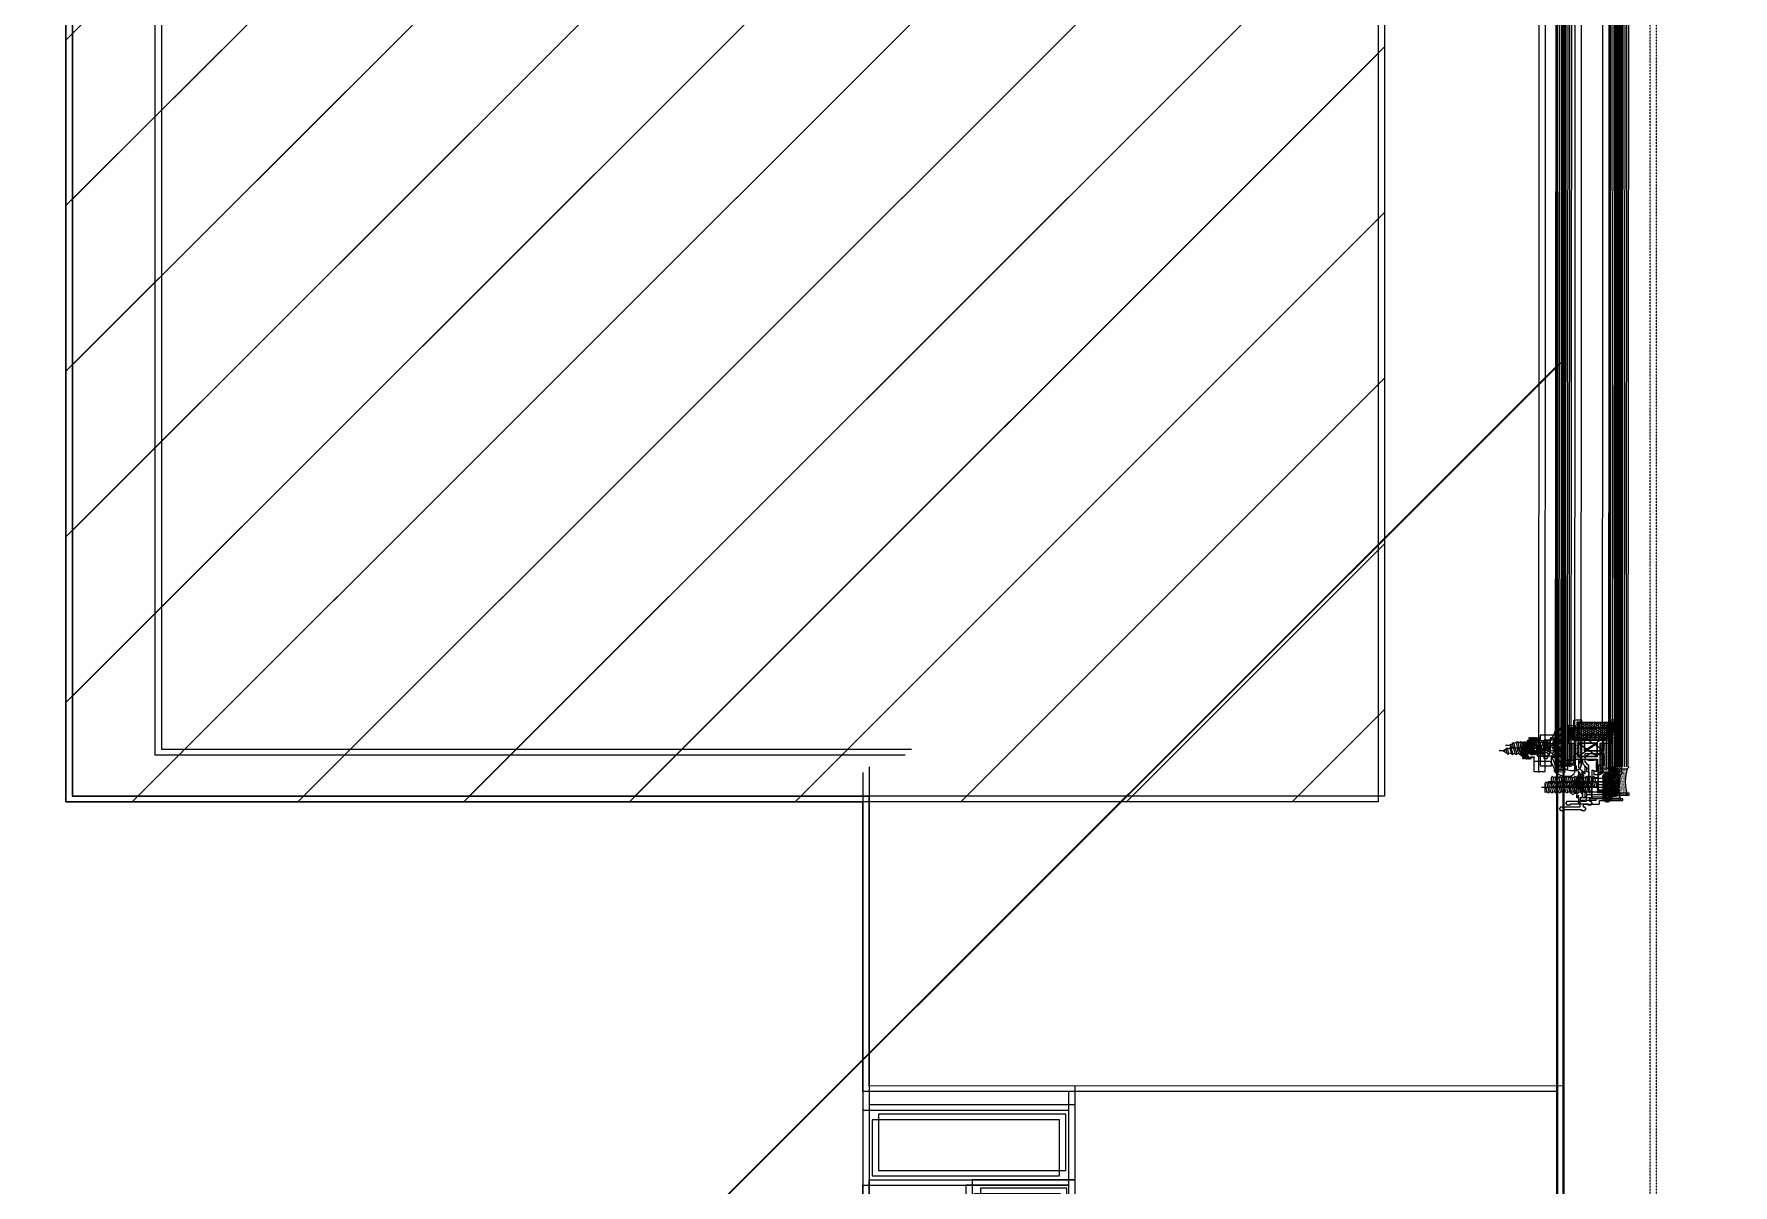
# Model space of a CAD drawing. Header units: inches. Extents: x 4821 to 127877, y 58012 to 433683.
# Drawn here: x 82062 to 82969, y 70471 to 71086 of the extents above; entities that cross this region are included whole.
import ezdxf

# ---------------------------------------------------------------- set-up
doc = ezdxf.new("R2010")
doc.units = ezdxf.units.IN
doc.header["$MEASUREMENT"] = 0
for name, pattern in [('$1$Center', [29.999999, 12, -6, 6, -6]), ('$1$DASHDOT', [25.4, 12.7, -6.35, 0, -6.35]), ('$1$DASHED', [19.05, 12.7, -6.35]), ('104-TYPICAL FLOOR$0$HIDDEN', [0.375, 0.25, -0.125])]:
    doc.linetypes.add(name, pattern=pattern)
for name, color, linetype in [('$1$ACC', 2, 'Continuous'), ('A-FURN-FIXD', 10, 'Continuous'), ('A-LIN-10', 8, 'Continuous'), ('A-WAL-CMU', 7, 'Continuous'), ('A-WALL', 53, 'Continuous'), ('A-WIN', 141, 'Continuous'), ('COL FISRT$0$COL GROUND$0$Cloums$0$A-COL-HAT', 8, 'Continuous'), ('COL FISRT$0$COL GROUND$0$Cloums$0$A-COL-RFC', 210, 'Continuous'), ('HA', 9, 'Continuous')]:
    doc.layers.add(name, color=color, linetype=linetype)

# ---------------------------------------------------------------- blocks, each defined once
blk = doc.blocks.new('COL FISRT')
at = {"layer": 'COL FISRT$0$COL GROUND$0$Cloums$0$A-COL-HAT'}
h = blk.add_hatch(dxfattribs=at)
h.set_pattern_fill('ANSI31', color=256, scale=500)
h.set_pattern_definition([(45, (1133291.507, -1550303.88), (-44.194174, 44.194174), [])])
h.paths.add_polyline_path([(1194552.91, -1535147.09), (1195252.91, -1535147.09), (1195252.91, -1535847.09), (1194552.91, -1535847.09)])
at = {"layer": 'COL FISRT$0$COL GROUND$0$Cloums$0$A-COL-RFC', "linetype": 'Continuous', "elevation": 0}
blk.add_lwpolyline([(1195252.91, -1535847.09), (1194552.91, -1535847.09), (1194552.91, -1535147.09), (1195252.91, -1535147.09)], close=True, dxfattribs=at)
blk = doc.blocks.new('nn win')
for points in [[(1073782.32, -1333384.73, 0.506094), (1073772.73, -1333379.14), (1073772.73, -1333381.77), (1073761.42, -1333381.77), (1073761.42, -1333384.73)], [(1074343.15, -1333384.71, -0.506094), (1074352.73, -1333379.12), (1074352.73, -1333381.76), (1074364.05, -1333381.76), (1074364.05, -1333384.71)], [(1073782.32, -1333396.73, -0.506094), (1073772.73, -1333402.32), (1073772.73, -1333399.68), (1073761.42, -1333399.68), (1073761.42, -1333396.73)], [(1074343.15, -1333396.71, 0.506094), (1074352.73, -1333402.3), (1074352.73, -1333399.66), (1074364.05, -1333399.66), (1074364.05, -1333396.71)]]:
    blk.add_hatch(color=2).paths.add_polyline_path(points)
at = {"color": 2}
for p, q in [((1073652.73, -1333363.23, -517.49), (1073642.73, -1333363.23, -517.49)), ((1074472.73, -1333363.21, -517.49), (1074482.73, -1333363.21, -517.49)), ((1073642.73, -1333473.23, -517.49), (1073652.73, -1333473.23, -517.49)), ((1074482.73, -1333473.21, -517.49), (1074472.73, -1333473.21, -517.49))]:
    blk.add_line(p, q, dxfattribs=at)
for p, q in [((1074352.73, -1333363.21, 517.48), (1073772.73, -1333363.23, -517.49)), ((1073772.73, -1333418.23, -517.49), (1074352.73, -1333418.21, 517.48)), ((1074432.73, -1333473.21, 703.03), (1073692.73, -1333473.23, -517.49))]:
    blk.add_line(p, q)
at = {"color": 2, "elevation": 1034.97}
for points in [[(1073652.73, -1333473.23), (1073692.73, -1333473.23), (1073692.73, -1333363.23), (1073692.73, -1333363.23), (1073692.73, -1333363.23), (1073652.73, -1333363.23)], [(1074472.73, -1333473.21), (1074432.73, -1333473.21), (1074432.73, -1333363.21), (1074432.73, -1333363.21), (1074432.73, -1333363.21), (1074472.73, -1333363.21)]]:
    blk.add_lwpolyline(points, close=True, dxfattribs=at)
at = {"color": 9, "elevation": 1034.97}
for points in [[(1073657.73, -1333468.23), (1073687.73, -1333468.23), (1073687.73, -1333368.23), (1073657.73, -1333368.23)], [(1074467.73, -1333468.21), (1074437.73, -1333468.21), (1074437.73, -1333368.21), (1074467.73, -1333368.21)]]:
    blk.add_lwpolyline(points, close=True, dxfattribs=at)
at = {"color": 2}
for points, elevation in [([(1073772.73, -1333384.73), (1073772.73, -1333363.23), (1073692.73, -1333363.23), (1073692.73, -1333418.23), (1073772.73, -1333418.23), (1073772.73, -1333396.73)], -517.49), ([(1074352.73, -1333384.71), (1074352.73, -1333363.21), (1074432.73, -1333363.21), (1074432.73, -1333418.21), (1074352.73, -1333418.21), (1074352.73, -1333396.71)], 517.48)]:
    blk.add_lwpolyline(points, dxfattribs=dict(at, elevation=elevation))
at = {"color": 9}
for points, elevation in [([(1073768.23, -1333384.73), (1073768.23, -1333367.73), (1073697.23, -1333367.73), (1073697.23, -1333413.73), (1073768.23, -1333413.73), (1073768.23, -1333396.73)], -517.49), ([(1074357.23, -1333384.71), (1074357.23, -1333367.71), (1074428.23, -1333367.71), (1074428.23, -1333413.71), (1074357.23, -1333413.71), (1074357.23, -1333396.71)], 517.48)]:
    blk.add_lwpolyline(points, dxfattribs=dict(at, elevation=elevation))
at = {"color": 2, "elevation": 1034.97}
for points in [[(1073782.32, -1333384.73, 0.506094), (1073772.73, -1333379.14), (1073772.73, -1333381.77), (1073761.42, -1333381.77), (1073761.42, -1333384.73)], [(1074343.15, -1333384.71, -0.506094), (1074352.73, -1333379.12), (1074352.73, -1333381.76), (1074364.05, -1333381.76), (1074364.05, -1333384.71)], [(1073782.32, -1333396.73, -0.506094), (1073772.73, -1333402.32), (1073772.73, -1333399.68), (1073761.42, -1333399.68), (1073761.42, -1333396.73)], [(1074343.15, -1333396.71, 0.506094), (1074352.73, -1333402.3), (1074352.73, -1333399.66), (1074364.05, -1333399.66), (1074364.05, -1333396.71)]]:
    blk.add_lwpolyline(points, format="xyb", close=True, dxfattribs=at)
at = {"elevation": 1034.97}
blk.add_lwpolyline([(1073751.42, -1333396.73), (1074374.05, -1333396.71), (1074374.05, -1333384.71), (1073751.42, -1333384.73)], close=True, dxfattribs=at)
blk = doc.blocks.new('kr')
at = {"layer": 'A-LIN-10', "linetype": '104-TYPICAL FLOOR$0$HIDDEN', "ltscale": 0.4}
blk.add_line((1023757.47, -1333195.01), (1020421.59, -1333195.01, 0), dxfattribs=at)
blk = doc.blocks.new('$1$M6x25')
at = {"color": 2, "linetype": '$1$Center', "ltscale": 10}
blk.add_line((-7.77, 0), (26.88, 0), dxfattribs=at)
at = {"color": 71}
for p, q in [((-6, 4.5), (-6, -4.5)), ((0, 5), (-5.5, 5)), ((0, 5), (0, -5)), ((0.82, 2.34), (0, 2.34)), ((1.19, 3), (0.82, 2.34)), ((0.82, 2.34), (1.88, -2.34)), ((1.85, 2.34), (1.19, 3)), ((1.85, 2.34), (2.91, -2.34)), ((2.82, 2.34), (1.85, 2.34)), ((3.19, 3), (2.82, 2.34)), ((2.82, 2.34), (3.88, -2.34)), ((3.85, 2.34), (3.19, 3)), ((3.85, 2.34), (4.91, -2.34)), ((4.82, 2.34), (3.85, 2.34)), ((5.19, 3), (4.82, 2.34)), ((4.82, 2.34), (5.88, -2.34)), ((5.85, 2.34), (5.19, 3)), ((5.85, 2.34), (6.91, -2.34)), ((6.82, 2.34), (5.85, 2.34)), ((7.19, 3), (6.82, 2.34)), ((6.82, 2.34), (7.88, -2.34)), ((7.85, 2.34), (7.19, 3)), ((7.85, 2.34), (8.91, -2.34)), ((8.82, 2.34), (7.85, 2.34)), ((9.19, 3), (8.82, 2.34)), ((8.82, 2.34), (9.88, -2.34)), ((9.85, 2.34), (9.19, 3)), ((9.85, 2.34), (10.91, -2.34)), ((10.82, 2.34), (9.85, 2.34)), ((11.19, 3), (10.82, 2.34)), ((10.82, 2.34), (11.88, -2.34)), ((11.85, 2.34), (11.19, 3)), ((11.85, 2.34), (12.91, -2.34)), ((12.82, 2.34), (11.85, 2.34)), ((13.19, 3), (12.82, 2.34)), ((12.82, 2.34), (13.88, -2.34)), ((13.85, 2.34), (13.19, 3)), ((13.85, 2.34), (14.91, -2.34)), ((14.82, 2.34), (13.85, 2.34)), ((15.19, 3), (14.82, 2.34)), ((14.82, 2.34), (15.88, -2.34)), ((15.85, 2.34), (15.19, 3)), ((15.85, 2.34), (16.91, -2.34)), ((16.82, 2.34), (15.85, 2.34)), ((17.19, 3), (16.82, 2.34)), ((16.82, 2.34), (17.88, -2.34)), ((17.85, 2.34), (17.19, 3)), ((17.85, 2.34), (18.91, -2.34)), ((18.82, 2.34), (17.85, 2.34)), ((19.19, 3), (18.82, 2.34)), ((18.82, 2.34), (19.88, -2.34)), ((19.85, 2.34), (19.19, 3)), ((19.85, 2.34), (20.91, -2.34)), ((20.82, 2.34), (19.85, 2.34)), ((21.19, 3), (20.82, 2.34)), ((20.82, 2.34), (21.88, -2.34)), ((21.85, 2.34), (21.19, 3)), ((21.85, 2.34), (22.91, -2.34)), ((22.82, 2.34), (21.85, 2.34)), ((23.19, 3), (22.82, 2.34)), ((22.82, 2.34), (23.88, -2.34)), ((23.85, 2.34), (23.19, 3)), ((23.85, 2.34), (24.91, -2.34)), ((24.82, 2.34), (23.85, 2.34)), ((25, 2.66), (24.82, 2.34)), ((24.82, 2.34), (25, 1.56)), ((25, 2.66), (25, -2.34)), ((0, -5), (-5.5, -5)), ((1.88, -2.34), (0, -2.34)), ((1.88, -2.34), (2.54, -3)), ((2.54, -3), (2.91, -2.34)), ((2.91, -2.34), (3.88, -2.34)), ((3.88, -2.34), (4.54, -3)), ((4.54, -3), (4.91, -2.34)), ((4.91, -2.34), (5.88, -2.34)), ((5.88, -2.34), (6.54, -3)), ((6.54, -3), (6.91, -2.34)), ((6.91, -2.34), (7.88, -2.34)), ((7.88, -2.34), (8.54, -3)), ((8.54, -3), (8.91, -2.34)), ((8.91, -2.34), (9.88, -2.34)), ((9.88, -2.34), (10.54, -3)), ((10.54, -3), (10.91, -2.34)), ((10.91, -2.34), (11.88, -2.34)), ((11.88, -2.34), (12.54, -3)), ((12.54, -3), (12.91, -2.34)), ((12.91, -2.34), (13.88, -2.34)), ((13.88, -2.34), (14.54, -3)), ((14.54, -3), (14.91, -2.34)), ((14.91, -2.34), (15.88, -2.34)), ((15.88, -2.34), (16.54, -3)), ((16.54, -3), (16.91, -2.34)), ((16.91, -2.34), (17.88, -2.34)), ((17.88, -2.34), (18.54, -3)), ((18.54, -3), (18.91, -2.34)), ((18.91, -2.34), (19.88, -2.34)), ((19.88, -2.34), (20.54, -3)), ((20.54, -3), (20.91, -2.34)), ((20.91, -2.34), (21.88, -2.34)), ((21.88, -2.34), (22.54, -3)), ((22.54, -3), (22.91, -2.34)), ((22.91, -2.34), (23.88, -2.34)), ((23.88, -2.34), (24.54, -3)), ((24.54, -3), (24.91, -2.34)), ((24.91, -2.34), (25, -2.34))]:
    blk.add_line(p, q, dxfattribs=at)
at = {"color": 71, "linetype": '$1$DASHED', "ltscale": 100}
for p, q in [((-6, 2.89), (-3, 2.89)), ((-6, 1.44), (-3, 1.44)), ((-6, -1.44), (-3, -1.44)), ((-6, -2.89), (-3, -2.89))]:
    blk.add_line(p, q, dxfattribs=at)
at = {"color": 71}
for centre, start, end in [((-5.5, 4.5), 90, 180), ((-5.5, -4.5), 180, 270)]:
    blk.add_arc(centre, 0.5, start, end, dxfattribs=at)
at = {"color": 71, "linetype": '$1$DASHED', "ltscale": 100}
for centre, radius, start, end in [((-4.2, 2.17), 1.4, 329.0209, 30.9791), ((-8.11, 0), 5.31, 344.22219, 15.77781), ((-4.2, -2.17), 1.4, 329.0209, 30.9791)]:
    blk.add_arc(centre, radius, start, end, dxfattribs=at)
blk = doc.blocks.new('$1$joint silicone 2')
h = blk.add_hatch()
h.set_pattern_fill('AR-SAND', color=11, scale=0.3)
h.set_pattern_definition([(37.5, (18049.9647, 8866.313), (-0.018898007, 0.578047131), [0, -0.456, 0, -0.51, 0, -0.4875]), (7.5, (18049.9647, 8866.313), (0.530933012, 0.84664382), [0, -0.246, 0, -0.411, 0, -0.1575]), (327.5, (18049.5957, 8866.313), (0.934242559, 0.001697716), [0, -0.15, 0, -0.54, 0, -0.705]), (317.5, (18049.5957, 8866.313), (0.90183798, 0.26330267), [0, -0.075, 0, -0.354, 0, -0.405])])
edge = h.paths.add_edge_path()
edge.add_line((-6.23, 1.18), (-6.21, 1.17))
edge.add_line((-6.21, 1.17), (-5.75, 0.91))
edge.add_line((-5.75, 0.91), (-5.19, 0.68))
edge.add_line((-5.19, 0.68), (-4.55, 0.49))
edge.add_line((-4.55, 0.49), (-3.83, 0.33))
edge.add_line((-3.83, 0.33), (-3.05, 0.21))
edge.add_line((-3.05, 0.21), (-2.21, 0.11))
edge.add_line((-2.21, 0.11), (-1.35, 0.05))
edge.add_line((-1.35, 0.05), (-0.45, 0.01))
edge.add_line((-0.45, 0.01), (0.45, -0.01))
edge.add_line((0.45, -0.01), (1.36, 0.01))
edge.add_line((1.36, 0.01), (2.25, 0.05))
edge.add_line((2.25, 0.05), (3.12, 0.11))
edge.add_line((3.12, 0.11), (3.95, 0.21))
edge.add_line((3.95, 0.21), (4.73, 0.33))
edge.add_line((4.73, 0.33), (5.45, 0.49))
edge.add_line((5.45, 0.49), (6.1, 0.68))
edge.add_line((6.1, 0.68), (6.66, 0.91))
edge.add_line((6.66, 0.91), (7.12, 1.17))
edge.add_line((7.12, 1.17), (7.13, 1.18))
edge.add_line((7.13, 1.18), (7.45, 0.83))
edge.add_line((7.45, 0.83), (7.45, -4.17))
edge.add_arc((0.45, -28.17), 25, 73.7398, 106.2602)
edge.add_line((-6.55, -4.17), (-6.55, 0.83))
edge.add_line((-6.55, 0.83), (-6.23, 1.18))
at = {"color": 11}
blk.add_lwpolyline([(-6.23, 1.18), (-6.21, 1.17), (-5.75, 0.91), (-5.19, 0.68), (-4.55, 0.49), (-3.83, 0.33), (-3.05, 0.21), (-2.21, 0.11), (-1.35, 0.05), (-0.45, 0.01), (0.45, -0.01), (1.36, 0.01), (2.25, 0.05), (3.12, 0.11), (3.95, 0.21), (4.73, 0.33), (5.45, 0.49), (6.1, 0.68), (6.66, 0.91), (7.12, 1.17), (7.13, 1.18), (7.45, 0.83), (7.45, -4.17, 0.142857), (-6.55, -4.17), (-6.55, 0.83)], format="xyb", close=True, dxfattribs=at)
blk = doc.blocks.new('$1$butile2')
h = blk.add_hatch(color=11)
h.dxf.hatch_style = 1
h.paths.add_polyline_path([(9.3, 0.2), (0, 0.2), (0, 0), (9.3, 0)])
at = {"color": 11}
blk.add_lwpolyline([(9.3, 0.2), (0, 0.2), (0, 0), (9.3, 0)], close=True, dxfattribs=at)
blk = doc.blocks.new('$1$inner silicone')
h = blk.add_hatch()
h.set_pattern_fill('DOTS', scale=4)
h.paths.add_polyline_path([(12.2, 0), (12.2, -0.2), (12.2, -4), (0, -4, 0.23607), (0, 0)])
at = {"color": 7}
blk.add_line((12.2, -0.2), (12.2, 0), dxfattribs=at)
blk.add_arc((-4, -2), 4.47, 333.43473, 26.56527, dxfattribs=at)
blk = doc.blocks.new('$1$outer silicone')
h = blk.add_hatch()
h.set_pattern_fill('DOTS', scale=4)
h.paths.add_polyline_path([(16.7, 0), (16.7, -5.8), (16.7, -6), (0, -6, 0.293351), (0, 0)])
at = {"color": 7}
blk.add_line((16.7, -5.8), (16.7, -6), dxfattribs=at)
blk.add_arc((-4.67, -3), 5.55, 327.30183, 32.69817, dxfattribs=at)
blk = doc.blocks.new('$1$GTSY500112')
at = {"layer": 'A-FURN-FIXD'}
blk.add_lwpolyline([(5.93, -11.75, 0.57735), (5.07, -11.75, -1), (4.2, -11.25), (4.49, -10.75, 0.965781), (3.64, -10.22, -0.138673), (1.56, -11.98, -1.037842), (1.37, -11.52, 0.283592), (2.23, -10.43, -0.584426), (2.31, -10.4, 1.39494), (2.44, -10), (1.75, -10, 0.111575), (1.32, -10.1, -0.09543), (-6.01, -12, -0.91232), (-6.08, -11.51, 0.076551), (-0.47, -9.14, 0.260148), (0, -8.29), (0, 0), (1.56, 0), (2.11, -0.24), (2.45, 0.05), (2.45, 1.67), (1.96, 1.89), (1.81, 2.1), (1.92, 2.38), (3.29, 3.53), (5.21, 3.03), (5.79, 3.03), (7.71, 3.53), (9.08, 2.38), (9.19, 2.1), (9.03, 1.89), (8.55, 1.67), (8.55, 0.05), (8.88, -0.24), (9.44, 0), (11, 0), (11, -8.29, 0.260148), (11.47, -9.14, 0.076551), (17.08, -11.51, -0.91232), (17, -12, -0.09543), (9.68, -10.1, 0.111575), (9.25, -10), (8.55, -10, 1.39494), (8.69, -10.4, -0.584426), (8.77, -10.43, 0.283592), (9.62, -11.52, -1.037842), (9.43, -11.98, -0.138673), (7.36, -10.22, 0.965781), (6.51, -10.75), (6.8, -11.25, -1)], format="xyb", close=True, dxfattribs=at)
for points in [[(4.13, -0.07), (3.64, 0.42), (3.64, 1.47), (4.13, 1.96), (6.87, 1.96), (7.36, 1.47), (7.36, 0.42), (6.87, -0.07)], [(4.01, -1.58), (4.5, -2.07), (4.5, -7.11), (4.01, -7.6), (3.19, -7.6), (2.7, -7.11), (2.7, -2.07), (3.19, -1.58)], [(7.81, -7.6), (6.99, -7.6), (6.5, -7.11), (6.5, -2.07), (6.99, -1.58), (7.81, -1.58), (8.3, -2.07), (8.3, -7.11)]]:
    blk.add_lwpolyline(points, close=True, dxfattribs=at)
blk = doc.blocks.new('$1$GTSY500502')
at = {"color": 151}
blk.add_lwpolyline([(-1.78, 2.38, -0.668179), (-2.07, 1.7), (-2.35, 1.7), (-2.35, 0), (-2.01, -0.29), (-1.68, 0), (0, 0), (0, -0.49), (-1, -0.49), (-1, -0.99), (1.91, -0.99, 0.15392), (2.48, -0.81, -0.807191), (2.77, -1.07, -0.191853), (2.18, -1.52, -0.072848), (0.68, -1.72), (0, -1.72), (0, -3), (-2.5, -3), (-2.5, -2.5, 0.414214), (-2.8, -2.2), (-8.2, -2.2, 0.414214), (-8.5, -2.5), (-8.5, -3), (-11, -3), (-11, -1.72), (-11.68, -1.72, -0.072848), (-13.18, -1.52, -0.191853), (-13.77, -1.07, -0.807191), (-13.48, -0.81, 0.15392), (-12.91, -0.99), (-10, -0.99), (-10, -0.49), (-11, -0.49), (-11, 0), (-9.32, 0), (-8.99, -0.29), (-8.65, 0), (-8.65, 1.7), (-8.93, 1.7, -0.668179), (-9.22, 2.38), (-7.8, 3.8), (-3.2, 3.8)], format="xyb", close=True, dxfattribs=at)
blk.add_lwpolyline([(-3.64, 0.49), (-4.13, 0), (-6.87, 0), (-7.36, 0.49), (-7.36, 1.47), (-6.87, 1.96), (-4.13, 1.96), (-3.64, 1.47)], close=True, dxfattribs=at)
blk = doc.blocks.new('$1$RHS4.2x22')
at = {"layer": 'A-FURN-FIXD', "linetype": '$1$DASHDOT'}
blk.add_line((4.78, 0), (-24, 0), dxfattribs=at)
at = {"layer": 'A-FURN-FIXD'}
for p, q in [((-22, 0), (-20.26, 1.09)), ((-19.72, -1.3), (-22, 0)), ((-19.98, 1.61), (-20.26, 1.09)), ((-19.72, -1.3), (-20.26, 1.09)), ((-19.45, 1.09), (-19.98, 1.61)), ((-18.23, 1.58), (-19.45, 1.09)), ((-18.91, -1.3), (-19.45, 1.09)), ((-17.85, 2.1), (-18.13, 1.58)), ((-17.42, -1.58), (-18.13, 1.58)), ((-17.33, 1.58), (-17.85, 2.1)), ((-16.14, 1.58), (-17.33, 1.58)), ((-16.61, -1.58), (-17.33, 1.58)), ((-15.85, 2.1), (-16.14, 1.58)), ((-15.42, -1.58), (-16.14, 1.58)), ((-15.33, 1.58), (-15.85, 2.1)), ((-14.61, -1.58), (-15.33, 1.58)), ((-14.14, 1.58), (-15.33, 1.58)), ((-13.85, 2.1), (-14.14, 1.58)), ((-13.43, -1.58), (-14.14, 1.58)), ((-13.33, 1.58), (-13.85, 2.1)), ((-12.62, -1.58), (-13.33, 1.58)), ((-12.14, 1.58), (-13.33, 1.58)), ((-11.86, 2.1), (-12.14, 1.58)), ((-11.43, -1.58), (-12.14, 1.58)), ((-11.33, 1.58), (-11.86, 2.1)), ((-10.62, -1.58), (-11.33, 1.58)), ((-10.15, 1.58), (-11.33, 1.58)), ((-9.86, 2.1), (-10.15, 1.58)), ((-9.43, -1.58), (-10.15, 1.58)), ((-9.86, 2.1), (-9.34, 1.58)), ((-8.62, -1.58), (-9.34, 1.58)), ((-8.15, 1.58), (-9.34, 1.58)), ((-7.86, 2.1), (-8.15, 1.58)), ((-7.43, -1.58), (-8.15, 1.58)), ((-7.34, 1.58), (-7.86, 2.1)), ((-6.63, -1.58), (-7.34, 1.58)), ((-6.15, 1.58), (-7.34, 1.58)), ((-5.86, 2.1), (-6.15, 1.58)), ((-5.44, -1.58), (-6.15, 1.58)), ((-5.34, 1.58), (-5.86, 2.1)), ((-4.63, -1.58), (-5.34, 1.58)), ((-4.15, 1.58), (-5.34, 1.58)), ((-3.87, 2.1), (-4.15, 1.58)), ((-3.44, -1.58), (-4.15, 1.58)), ((-3.44, -1.58), (-4.15, 1.58)), ((-3.34, 1.58), (-3.87, 2.1)), ((-2.63, -1.58), (-3.34, 1.58)), ((-2.16, 1.58), (-3.34, 1.58)), ((-1.87, 2.1), (-2.16, 1.58)), ((-1.44, -1.58), (-2.16, 1.58)), ((-1.35, 1.58), (-1.87, 2.1)), ((-0.63, -1.58), (-1.35, 1.58)), ((-0.16, 1.58), (-1.35, 1.58)), ((0, 1.87), (-0.16, 1.58)), ((0, 0.87), (-0.16, 1.58)), ((1.42, 4.1), (0, 4.1)), ((0, -4.1), (0, 4.1)), ((3.05, 0.46), (2.04, 0.46)), ((2.04, -0.46), (2.04, 0.46)), ((-19.72, -1.3), (-19.2, -1.82)), ((-19.2, -1.82), (-18.91, -1.3)), ((-17.42, -1.58), (-18.91, -1.3)), ((-17.42, -1.58), (-16.9, -2.1)), ((-16.9, -2.1), (-16.61, -1.58)), ((-15.42, -1.58), (-16.61, -1.58)), ((-15.42, -1.58), (-14.9, -2.1)), ((-14.9, -2.1), (-14.61, -1.58)), ((-13.43, -1.58), (-14.61, -1.58)), ((-13.43, -1.58), (-12.9, -2.1)), ((-12.9, -2.1), (-12.62, -1.58)), ((-11.43, -1.58), (-12.62, -1.58)), ((-11.43, -1.58), (-10.91, -2.1)), ((-10.91, -2.1), (-10.62, -1.58)), ((-9.43, -1.58), (-10.62, -1.58)), ((-9.43, -1.58), (-8.91, -2.1)), ((-8.91, -2.1), (-8.62, -1.58)), ((-7.43, -1.58), (-8.62, -1.58)), ((-7.43, -1.58), (-6.91, -2.1)), ((-6.91, -2.1), (-6.63, -1.58)), ((-5.44, -1.58), (-6.63, -1.58)), ((-5.44, -1.58), (-4.91, -2.1)), ((-4.91, -2.1), (-4.63, -1.58)), ((-3.44, -1.58), (-4.63, -1.58)), ((-3.44, -1.58), (-2.92, -2.1)), ((-2.92, -2.1), (-2.63, -1.58)), ((-1.44, -1.58), (-2.63, -1.58)), ((-1.44, -1.58), (-0.92, -2.1)), ((-0.92, -2.1), (-0.63, -1.58)), ((0, -1.58), (-0.63, -1.58)), ((1.42, -4.1), (0, -4.1)), ((3.05, -0.46), (2.04, -0.46))]:
    blk.add_line(p, q, dxfattribs=at)
for centre, start, end in [((-5.01, -0.91), 9.62942, 37.90566), ((-5.01, 0.91), 322.09434, 350.37058)]:
    blk.add_arc(centre, 8.15, start, end, dxfattribs=at)
blk = doc.blocks.new('FIRST SLAB EDGE')
at = {"extrusion": (5.69003e-07, 1.56101e-06, 1)}
h = blk.add_hatch(dxfattribs=at)
h.set_pattern_fill('HEX', color=140, scale=3, angle=179.01621)
h.set_pattern_definition([(179.01620899, (636844.3996, -1337696.1835), (-0.011151949, -0.6494233088), [0.375, -0.75]), (299.01620899, (636844.3996, -1337696.1835), (0.56799305774, 0.3150537833), [0.375, -0.75]), (239.01620899, (636844.02466, -1337696.17706), (0.55684110875, -0.33436952553), [0.375, -0.75])])
edge = h.paths.add_edge_path()
edge.add_line((1195950.56, -1740124.68), (1195950.56, -1740128.93))
edge.add_arc((1195950.86, -1740128.93), 0.3, -539.99978, -494.99978)
edge.add_line((1195950.65, -1740129.14), (1195951.8, -1740130.29))
edge.add_arc((1195952.01, -1740130.08), 0.3, -494.99978, -449.99978)
edge.add_line((1195952.01, -1740130.38), (1195968.01, -1740130.38))
edge.add_arc((1195968.01, -1740130.08), 0.3, -449.99978, -404.99978)
edge.add_line((1195968.22, -1740130.29), (1195969.37, -1740129.14))
edge.add_arc((1195969.16, -1740128.93), 0.3, -404.99978, -359.99978)
edge.add_line((1195969.46, -1740128.93), (1195969.46, -1740124.68))
edge.add_arc((1195969.16, -1740124.68), 0.3, -359.99978, -269.99978)
edge.add_line((1195969.16, -1740124.38), (1195950.86, -1740124.38))
edge.add_arc((1195950.86, -1740124.68), 0.3, -629.99978, -539.99978)
h = blk.add_hatch(dxfattribs=at)
h.set_pattern_fill('ANSI32', angle=179.01621)
h.set_pattern_definition([(224.016208986, (622690.8999, -1344893.7018), (0.2605731915, -0.26967871972), []), (224.016208986, (622690.72316, -1344893.69878), (0.2605731915, -0.26967871972), [])])
h.paths.add_polyline_path([(1195924.31, -1740140.63), (1195924.31, -1740139.13), (1195923.31, -1740139.13), (1195923.31, -1740136.68), (1195923.01, -1740136.38), (1195923.31, -1740136.08), (1195923.31, -1740133.63), (1195924.31, -1740133.63), (1195924.31, -1740132.13), (1195928.81, -1740132.13), (1195928.81, -1740133.13), (1195929.41, -1740133.13), (1195930.31, -1740132.23), (1195930.31, -1740132.44), (1195930.55, -1740132.99), (1195930.26, -1740133.32), (1195928.64, -1740133.32), (1195928.42, -1740132.84), (1195928.21, -1740132.69), (1195927.93, -1740132.79), (1195926.78, -1740134.16), (1195927.28, -1740136.09), (1195927.28, -1740136.66), (1195926.78, -1740138.59), (1195927.93, -1740139.96), (1195928.21, -1740140.06), (1195928.42, -1740139.91), (1195928.64, -1740139.42), (1195930.26, -1740139.42), (1195930.55, -1740139.76), (1195930.31, -1740140.31), (1195930.31, -1740140.53), (1195929.41, -1740139.63), (1195928.81, -1740139.63), (1195928.81, -1740140.63)])
at = {"ltscale": 0.5, "extrusion": (5.69003e-07, 1.56101e-06, 1)}
h = blk.add_hatch(dxfattribs=at)
h.set_pattern_fill('ANSI38', color=21, scale=5, angle=179.01621, style=0)
h.set_pattern_definition([(224.01620899, (630235.1728, -1352179.8595), (0.4342886525, -0.44946453287), []), (314.01620899, (630235.1728, -1352179.8595), (1.3180418379, -0.46464041323), [1.5625, -0.9375])])
h.paths.add_polyline_path([(1195971.63, -1740162.08), (1195971.37, -1740162.55), (1195971.08, -1740162.92), (1195970.76, -1740163.2), (1195970.43, -1740163.41), (1195970.09, -1740163.54), (1195969.75, -1740163.61), (1195969.41, -1740163.62), (1195969.07, -1740163.59), (1195968.76, -1740163.5), (1195968.46, -1740163.38), (1195968.18, -1740163.23), (1195967.94, -1740163.05), (1195967.72, -1740162.86), (1195967.53, -1740162.65), (1195967.38, -1740162.43), (1195967.27, -1740162.21), (1195967.2, -1740161.99), (1195967.16, -1740161.77), (1195967.16, -1740161.54), (1195967.17, -1740161.3), (1195967.21, -1740161.03), (1195967.25, -1740160.74), (1195967.3, -1740160.41), (1195967.34, -1740160.04), (1195967.38, -1740159.62), (1195967.41, -1740159.17), (1195967.43, -1740158.67), (1195967.44, -1740158.15), (1195967.45, -1740157.6), (1195967.45, -1740157.04), (1195967.45, -1740156.46), (1195967.45, -1740155.88), (1195967.45, -1740155.3), (1195967.45, -1740154.72), (1195967.45, -1740154.16), (1195967.44, -1740153.61), (1195967.43, -1740153.09), (1195967.41, -1740152.59), (1195967.38, -1740152.14), (1195967.34, -1740151.72), (1195967.3, -1740151.35), (1195967.25, -1740151.02), (1195967.21, -1740150.73), (1195967.17, -1740150.46), (1195967.16, -1740150.22), (1195967.16, -1740149.99), (1195967.2, -1740149.77), (1195967.27, -1740149.55), (1195967.38, -1740149.33), (1195967.53, -1740149.11), (1195967.72, -1740148.9), (1195967.94, -1740148.71), (1195968.18, -1740148.53), (1195968.46, -1740148.38), (1195968.76, -1740148.26), (1195969.07, -1740148.17), (1195969.41, -1740148.14), (1195969.75, -1740148.15), (1195970.09, -1740148.22), (1195970.43, -1740148.35), (1195970.76, -1740148.56), (1195971.08, -1740148.84), (1195971.37, -1740149.21), (1195971.63, -1740149.68), (1195971.85, -1740150.24), (1195972.05, -1740150.88), (1195972.2, -1740151.6), (1195972.33, -1740152.38), (1195972.42, -1740153.21), (1195972.49, -1740154.08), (1195972.53, -1740154.97), (1195972.54, -1740155.88), (1195972.53, -1740156.79), (1195972.49, -1740157.68), (1195972.42, -1740158.55), (1195972.33, -1740159.38), (1195972.2, -1740160.16), (1195972.05, -1740160.88), (1195971.85, -1740161.52)])
at = {"layer": '$1$ACC', "color": 101, "extrusion": (5.69003e-07, 1.56101e-06, 1), "elevation": 1207.25}
for points in [[(1195950.56, -1740124.08, 0.414214), (1195950.26, -1740124.38), (1195950.26, -1740129.06, 0.198912), (1195950.35, -1740129.27), (1195951.67, -1740130.59, 0.198912), (1195951.88, -1740130.68), (1195968.14, -1740130.68, 0.198912), (1195968.35, -1740130.59), (1195969.67, -1740129.27, 0.198912), (1195969.76, -1740129.06), (1195969.76, -1740124.38, 0.414214), (1195969.46, -1740124.08)], [(1195950.56, -1740124.68), (1195950.56, -1740128.93, 0.198912), (1195950.65, -1740129.14), (1195951.8, -1740130.29, 0.198912), (1195952.01, -1740130.38), (1195968.01, -1740130.38, 0.198912), (1195968.22, -1740130.29), (1195969.37, -1740129.14, 0.198912), (1195969.46, -1740128.93), (1195969.46, -1740124.68, 0.414214), (1195969.16, -1740124.38), (1195950.86, -1740124.38, 0.414214)]]:
    blk.add_lwpolyline(points, format="xyb", close=True, dxfattribs=at)
at = {"color": 165, "linetype": 'Continuous', "extrusion": (5.69003e-07, -1.56101e-06, 1)}
for p, q in [((1195942.32, -1739311.36, 1209.28), (1195941.72, -1740147.87, 1209.28)), ((1195943.32, -1739311.36, 1209.28), (1195942.72, -1740147.87, 1209.28)), ((1195944.32, -1739311.36, 1209.28), (1195943.72, -1740147.87, 1209.28)), ((1195945.32, -1739311.36, 1209.28), (1195944.72, -1740147.87, 1209.28)), ((1195946.32, -1739311.36, 1209.28), (1195945.72, -1740147.87, 1209.28)), ((1195947.32, -1739311.36, 1209.28), (1195946.72, -1740147.87, 1209.28)), ((1195971.72, -1739306.86, 1209.28), (1195971.12, -1740147.87, 1209.28)), ((1195972.72, -1739306.86, 1209.28), (1195972.12, -1740147.87, 1209.28)), ((1195973.72, -1739306.86, 1209.28), (1195973.12, -1740147.87, 1209.28)), ((1195974.72, -1739306.86, 1209.28), (1195974.12, -1740147.87, 1209.28)), ((1195975.72, -1739306.86, 1209.28), (1195975.12, -1740147.87, 1209.28)), ((1195976.72, -1739306.87, 1209.28), (1195976.12, -1740147.87, 1209.28)), ((1195977.72, -1739307.87, 1209.28), (1195977.12, -1740147.87, 1209.28))]:
    blk.add_line(p, q, dxfattribs=at)
at = {"color": 31, "extrusion": (5.69003e-07, -1.56101e-06, 1)}
blk.add_line((1195970.92, -1739332.86, 1209.28), (1195970.33, -1740147.87, 1209.28), dxfattribs=at)
at = {"color": 16, "linetype": 'Continuous', "extrusion": (5.69003e-07, 1.56101e-06, 1)}
blk.add_line((1195948.51, -1740122.88, 1209.28), (1195948.31, -1740122.88, 1209.28), dxfattribs=at)
at = {"color": 52, "extrusion": (5.69003e-07, 1.56101e-06, 1)}
for p, q in [((1195954.01, -1740139.08, 1209.28), (1195964.01, -1740132.38, 1209.28)), ((1195964.01, -1740139.08, 1209.28), (1195954.01, -1740132.38, 1209.28))]:
    blk.add_line(p, q, dxfattribs=at)
at = {"color": 165, "linetype": 'Continuous', "extrusion": (5.69003e-07, 1.56101e-06, 1)}
for p, q in [((1195948.31, -1740144.38, 1209.28), (1195942.31, -1740144.38, 1209.28)), ((1195976.71, -1740148.87, 1209.28), (1195977.71, -1740147.87, 1209.28)), ((1195971.71, -1740148.88, 1209.28), (1195976.71, -1740148.87, 1209.28)), ((1195971.71, -1740148.88, 1209.28), (1195976.71, -1740148.88, 1209.28))]:
    blk.add_line(p, q, dxfattribs=at)
at = {"color": 7, "extrusion": (5.69003e-07, 1.56101e-06, 1)}
blk.add_line((1195971.71, -1740148.88, 1209.28), (1195971.36, -1740149.2, 1209.28), dxfattribs=at)
blk.add_line((1195971.71, -1740148.88, 1209.28), (1195971.36, -1740149.2, 1209.28), dxfattribs=at)
at = {"color": 31, "extrusion": (5.69003e-07, -1.56101e-06, 1), "elevation": 1212.68}
for points in [[(1195933.32, -1739324.85), (1195932.72, -1740147.87)], [(1195952.52, -1739331.65), (1195951.93, -1740147.87)], [(1195966.93, -1740147.87), (1195967.52, -1739332.85)]]:
    blk.add_lwpolyline(points, dxfattribs=at)
at = {"color": 16, "linetype": 'Continuous', "extrusion": (5.69003e-07, 1.56101e-06, 1), "elevation": 1207.25}
blk.add_lwpolyline([(1195954.72, -1740147.9, -0.198912), (1195955.01, -1740148.61), (1195955.01, -1740148.88), (1195956.01, -1740148.88), (1195956.01, -1740147.08), (1195954.31, -1740145.38), (1195954.31, -1740140.78), (1195964.21, -1740140.78), (1195964.21, -1740147.38), (1195962.31, -1740147.38), (1195962.31, -1740148.88), (1195965.71, -1740148.88), (1195965.71, -1740132.18), (1195971.51, -1740132.18), (1195971.51, -1740122.88), (1195967.51, -1740122.88), (1195967.51, -1740123.88), (1195970.01, -1740123.88), (1195970.01, -1740130.68), (1195950.01, -1740130.68), (1195950.01, -1740123.88), (1195952.51, -1740123.88), (1195952.51, -1740122.88), (1195948.51, -1740122.88), (1195948.51, -1740132.18), (1195952.31, -1740132.18), (1195952.31, -1740144.38), (1195952.81, -1740144.38), (1195952.81, -1740145.38, 0.198912), (1195953.25, -1740146.44)], format="xyb", close=True, dxfattribs=at)
at = {"color": 21, "linetype": 'Continuous', "extrusion": (5.69003e-07, 1.56101e-06, 1), "elevation": 1207.25}
blk.add_lwpolyline([(1195947.51, -1740146.18, 0.414214), (1195948.51, -1740145.18), (1195948.51, -1740143.78), (1195948.51, -1740143.78), (1195948.51, -1740142.38), (1195948.51, -1740142.38), (1195948.51, -1740141.48, -0.414214), (1195949.21, -1740140.78), (1195950.81, -1740140.78), (1195950.81, -1740132.38), (1195952.11, -1740132.38), (1195952.11, -1740142.38), (1195952.11, -1740142.38), (1195952.11, -1740143.78), (1195952.11, -1740143.78), (1195952.11, -1740146.98, -0.414214), (1195949.11, -1740149.98), (1195947.43, -1740149.98, -0.231514), (1195941.32, -1740146.99, -0.624419), (1195941.71, -1740146.18)], format="xyb", close=True, dxfattribs=at)
at = {"color": 16, "linetype": 'Continuous', "extrusion": (5.69003e-07, 1.56101e-06, 1), "elevation": 1207.25}
blk.add_lwpolyline([(1195953.81, -1740132.18), (1195953.81, -1740139.28), (1195964.21, -1740139.28), (1195964.21, -1740132.18)], close=True, dxfattribs=at)
at = {"color": 52, "extrusion": (5.69003e-07, 1.56101e-06, 1), "elevation": 1207.25}
blk.add_lwpolyline([(1195954.01, -1740132.38), (1195954.01, -1740139.08), (1195964.01, -1740139.08), (1195964.01, -1740132.38)], close=True, dxfattribs=at)
at = {"color": 31, "extrusion": (5.69003e-07, 1.56101e-06, 1), "elevation": 1207.25}
blk.add_lwpolyline([(1195930.31, -1740141.88), (1195930.31, -1740147.38), (1195936.31, -1740147.38), (1195936.31, -1740141.88)], dxfattribs=at)
at = {"color": 7, "extrusion": (5.69003e-07, 1.56101e-06, 1), "elevation": 1207.25}
blk.add_lwpolyline([(1195959.29, -1740141.28), (1195962.1, -1740141.28, -1.010051), (1195963.51, -1740142.69), (1195963.51, -1740145.47, -1.010051), (1195962.1, -1740146.88), (1195961.31, -1740146.88), (1195961.31, -1740161.38), (1195956.31, -1740161.38), (1195956.31, -1740147.03, -1.08744)], format="xyb", close=True, dxfattribs=at)
at = {"color": 21, "extrusion": (5.69003e-07, 1.56101e-06, 1)}
blk.add_lwpolyline([(1195971.63, -1740162.08), (1195971.37, -1740162.55), (1195971.08, -1740162.92), (1195970.76, -1740163.2), (1195970.43, -1740163.41), (1195970.09, -1740163.54), (1195969.75, -1740163.61), (1195969.41, -1740163.62), (1195969.07, -1740163.59), (1195968.76, -1740163.5), (1195968.46, -1740163.38), (1195968.18, -1740163.23), (1195967.94, -1740163.05), (1195967.72, -1740162.86), (1195967.53, -1740162.65), (1195967.38, -1740162.43), (1195967.27, -1740162.21), (1195967.2, -1740161.99), (1195967.16, -1740161.77), (1195967.16, -1740161.54), (1195967.17, -1740161.3), (1195967.21, -1740161.03), (1195967.25, -1740160.74), (1195967.3, -1740160.41), (1195967.34, -1740160.04), (1195967.38, -1740159.62), (1195967.41, -1740159.17), (1195967.43, -1740158.67), (1195967.44, -1740158.15), (1195967.45, -1740157.6), (1195967.45, -1740157.04), (1195967.45, -1740156.46), (1195967.45, -1740155.88), (1195967.45, -1740155.3), (1195967.45, -1740154.72), (1195967.45, -1740154.16), (1195967.44, -1740153.61), (1195967.43, -1740153.09), (1195967.41, -1740152.59), (1195967.38, -1740152.14), (1195967.34, -1740151.72), (1195967.3, -1740151.35), (1195967.25, -1740151.02), (1195967.21, -1740150.73), (1195967.17, -1740150.46), (1195967.16, -1740150.22), (1195967.16, -1740149.99), (1195967.2, -1740149.77), (1195967.27, -1740149.55), (1195967.38, -1740149.33), (1195967.53, -1740149.11), (1195967.72, -1740148.9), (1195967.94, -1740148.71), (1195968.18, -1740148.53), (1195968.46, -1740148.38), (1195968.76, -1740148.26), (1195969.07, -1740148.17), (1195969.41, -1740148.14), (1195969.75, -1740148.15), (1195970.09, -1740148.22), (1195970.43, -1740148.35), (1195970.76, -1740148.56), (1195971.08, -1740148.84), (1195971.37, -1740149.21), (1195971.63, -1740149.68), (1195971.85, -1740150.24), (1195972.05, -1740150.88), (1195972.2, -1740151.6), (1195972.33, -1740152.38), (1195972.42, -1740153.21), (1195972.49, -1740154.08), (1195972.53, -1740154.97), (1195972.54, -1740155.88), (1195972.53, -1740156.79), (1195972.49, -1740157.68), (1195972.42, -1740158.55), (1195972.33, -1740159.38), (1195972.2, -1740160.16), (1195972.05, -1740160.88), (1195971.85, -1740161.52)], close=True, dxfattribs=at)
at = {"color": 3, "linetype": '$1$Center', "ltscale": 50, "extrusion": (5.69003e-07, 1.56101e-06, 1), "elevation": 1207.25}
blk.add_lwpolyline([(1195963.41, -1740162.38), (1195963.41, -1740162.78), (1195955.81, -1740162.78, 0.414214), (1195954.81, -1740163.78), (1195954.81, -1740166.38), (1195944.51, -1740166.38), (1195943.98, -1740167.04, 0.352941), (1195943.98, -1740167.42), (1195944.51, -1740168.08), (1195946.51, -1740168.08), (1195946.51, -1740167.58), (1195955.76, -1740167.58), (1195955.76, -1740168.08), (1195957.51, -1740168.08), (1195958.04, -1740167.42, 0.352941), (1195958.04, -1740167.04), (1195957.51, -1740166.38), (1195956.81, -1740166.38), (1195956.81, -1740164.78), (1195964.91, -1740164.78, 0.414214), (1195965.41, -1740164.28), (1195965.41, -1740162.88), (1195977.71, -1740162.88), (1195977.71, -1740161.88), (1195963.91, -1740161.88, 0.414214)], format="xyb", close=True, dxfattribs=at)
at = {"layer": 'A-WAL-CMU'}
for p, q in [((1195942.34, -1737934.84), (1195942.34, -1741934.84)), ((1195572.34, -1740147.87, 1209.28), (1195572.34, -1740318.17, 1209.28)), ((1195572.34, -1740318.17), (1195572.34, -1740163.53))]:
    blk.add_line(p, q, dxfattribs=at)
blk.add_lwpolyline([(1195572.34, -1739463.53), (1195147.34, -1739463.53), (1195147.34, -1740163.53), (1195572.34, -1740163.53)], dxfattribs=at)
at = {"layer": 'A-WAL-CMU', "elevation": 1209.28}
blk.add_lwpolyline([(1195942.34, -1740318.08), (1195572.34, -1740318.17)], dxfattribs=at)
at = {"color": 7, "extrusion": (-5.69003e-07, -1.56101e-06, -1), "zscale": -1, "rotation": 269.9997810401333}
for name, p in [('$1$GTSY500112', (-1195930.31, -1740130.88, -1207.25)), ('$1$butile2', (-1195948.51, -1740122.88, -1207.25))]:
    blk.add_blockref(name, p, dxfattribs=at)
at = {"color": 7, "extrusion": (5.69003e-07, 1.56101e-06, 1)}
for name, p, rotation in [('$1$butile2', (1195971.51, -1740122.88, 1207.25), 270.0002189598666), ('$1$RHS4.2x22', (1195935.81, -1740136.38, 1207.25), 0.0002189598665623592), ('$1$inner silicone', (1195948.31, -1740144.38, 1207.25), 90.00021895986647), ('$1$outer silicone', (1195965.71, -1740148.88, 1207.25), 90.00021895986647), ('$1$GTSY500502', (1195953.31, -1740150.38, 1207.25), 90.00021895986647), ('$1$M6x25', (1195961.31, -1740155.88, 1207.25), 180.0002189598666), ('$1$joint silicone 2', (1195972.54, -1740156.33, 1207.25), 90.00021895986647)]:
    blk.add_blockref(name, p, dxfattribs=dict(at, rotation=rotation))
at = {"layer": 'A-WAL-CMU', "rotation": 270}
blk.add_blockref('kr', (2529187.35, -717666.67, 2057.55), dxfattribs=at)
at = {"layer": 'A-WIN', "rotation": 270}
blk.add_blockref('nn win', (2529045.55, -666675.44, 1209.28), dxfattribs=at)

msp = doc.modelspace()

# ---------------------------------------------------------------- hatches: boundary and pattern name
at = {"layer": 'A-WALL'}
h = msp.add_hatch(dxfattribs=at)
h.set_pattern_fill('ANSI36', color=5, scale=250)
h.set_pattern_definition([(45, (-965082.5, -3813.7), (420.9495, 1543.4815), [1984.375, -396.875, 0, -396.875])])
h.paths.add_polyline_path([(82878.96, 80856.26), (80100.91, 80856.26), (80100.91, 82528.84), (66213.35, 82528.84), (66213.35, 68907.53), (82878.96, 68907.53)])
h.paths.add_polyline_path([(51099.98, 82528.84), (37212.42, 82528.84), (37212.42, 80856.26), (34434.37, 80856.26), (34434.37, 68907.53), (51099.98, 68907.53)])
h = msp.add_hatch(dxfattribs=at)
h.set_pattern_fill('ANSI36', color=5, scale=250)
h.set_pattern_definition([(45, (-965085.9, -3816.7), (420.9495, 1543.4815), [1984.375, -396.875, 0, -396.875])])
h.paths.add_polyline_path([(82875.56, 80853.28), (80097.51, 80853.28), (80097.51, 82525.86), (66209.95, 82525.86), (66209.95, 68904.55), (82875.56, 68904.55)])
h.paths.add_polyline_path([(51096.58, 82525.86), (37209.02, 82525.86), (37209.02, 80853.28), (34430.97, 80853.28), (34430.97, 68904.55), (51096.58, 68904.55)])

# ---------------------------------------------------------------- linework, layer by layer
at = {"layer": 'A-WAL-CMU'}
for points in [[(82530.34, 70703.84), (82130.4, 70703.84), (82130.4, 71353.84), (82530.34, 71353.84)], [(82526.94, 70700.85), (82127, 70700.85), (82127, 71350.85), (82526.94, 71350.85)]]:
    msp.add_lwpolyline(points, dxfattribs=at)
at = {"layer": 'A-WALL'}
for points in [[(82874.95, 99395.85), (82874.95, 89400.91), (87604.33, 89400.91), (87604.33, 80603.28), (82874.33, 80603.28), (82874.95, 68904.55), (66209.33, 68904.55), (66209.33, 82275.84), (51095.97, 82275.84), (51095.97, 68904.55), (34429.05, 68904.55), (34429.66, 80603.28), (29699.36, 80603.28), (29696.68, 89400.82), (34429.66, 89400.91), (34429.66, 99395.85), (82874.95, 99395.85)], [(82878.35, 99398.84), (82878.35, 89403.89), (87607.73, 89403.89), (87607.73, 80606.26), (82877.73, 80606.26), (82878.35, 68907.53), (66212.73, 68907.53), (66212.73, 82278.83), (51099.37, 82278.83), (51099.37, 68907.53), (34432.45, 68907.53), (34433.06, 80606.26), (29702.76, 80606.26), (29700.08, 89403.8), (34433.06, 89403.89), (34433.06, 99398.84), (82878.35, 99398.84)]]:
    msp.add_lwpolyline(points, dxfattribs=at)
at = {"layer": 'A-WALL', "elevation": 0}
for points in [[(66212.73, 68907.53), (82878.35, 68907.53), (82878.35, 80856.26), (80100.3, 80856.26), (80100.3, 82528.84), (66212.73, 82528.84), (66212.73, 68907.53)], [(66209.33, 68904.55), (82874.95, 68904.55), (82874.95, 80853.28), (80096.9, 80853.28), (80096.9, 82525.86), (66209.33, 82525.86), (66209.33, 68904.55)], [(82504.33, 79539.62), (82504.33, 71375.85), (82079.33, 71375.85), (82079.33, 70675.85), (82504.33, 70675.85), (82504.95, 69274.55), (66579.33, 69274.55)], [(82507.73, 79542.6), (82507.73, 71378.84), (82082.73, 71378.84), (82082.73, 70678.84), (82507.73, 70678.84), (82508.35, 69277.53), (66582.73, 69277.53)]]:
    msp.add_lwpolyline(points, dxfattribs=at)
at = {"layer": 'HA', "elevation": 0}
for points in [[(51095.97, 68904.55), (34430.36, 68904.55), (34430.36, 80603.28), (29699.36, 80603.28), (29698.84, 89398.62), (34429.66, 89398.62), (34429.66, 99395.85), (82874.95, 99395.86), (82874.95, 89400.91), (87604.33, 89400.91), (87575.63, 80603.28), (82874.95, 80603.28), (82874.95, 68904.55), (34429.05, 68907.09)], [(51099.37, 68907.53), (34433.76, 68907.53), (34433.76, 80606.26), (29702.76, 80606.26), (29702.24, 89401.61), (34433.06, 89401.61), (34433.06, 99398.84), (82878.35, 99398.84), (82878.35, 89403.89), (87607.73, 89403.89), (87579.03, 80606.26), (82878.35, 80606.26), (82878.35, 68907.53), (34432.45, 68910.07)]]:
    msp.add_lwpolyline(points, dxfattribs=at)

# ---------------------------------------------------------------- block references
at = {"layer": 'A-WAL-CMU'}
for name, p in [('FIRST SLAB EDGE', (-1113068, 1810839.38, 0)), ('FIRST SLAB EDGE', (-1113064.6, 1810842.37, 0)), ('COL FISRT', (-1112473.57, 1606522.95)), ('COL FISRT', (-1112470.17, 1606525.93))]:
    msp.add_blockref(name, p, dxfattribs=at)

doc.saveas('drawing.dxf')
